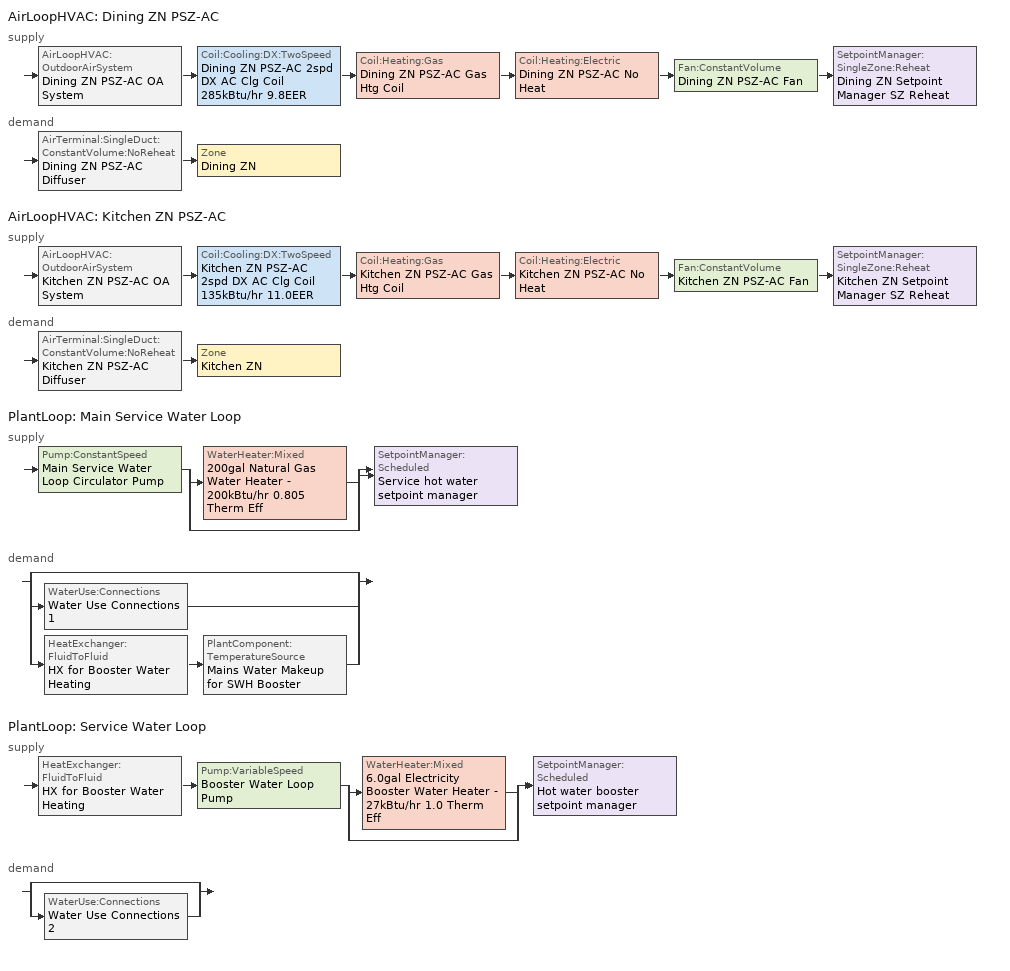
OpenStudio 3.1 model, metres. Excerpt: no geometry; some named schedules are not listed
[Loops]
AirLoopHVAC 'Dining ZN PSZ-AC'
 supply: AirLoopHVAC:OutdoorAirSystem 'Dining ZN PSZ-AC OA System' > Coil:Cooling:DX:TwoSpeed 'Dining ZN PSZ-AC 2spd DX AC Clg Coil 285kBtu/hr 9.8EER' > Coil:Heating:Gas 'Dining ZN PSZ-AC Gas Htg Coil' > Coil:Heating:Electric 'Dining ZN PSZ-AC No Heat' > Fan:ConstantVolume 'Dining ZN PSZ-AC Fan' > SetpointManager:SingleZone:Reheat 'Dining ZN Setpoint Manager SZ Reheat'
 demand: AirTerminal:SingleDuct:ConstantVolume:NoReheat 'Dining ZN PSZ-AC Diffuser' > Zone 'Dining ZN'
AirLoopHVAC 'Kitchen ZN PSZ-AC'
 supply: AirLoopHVAC:OutdoorAirSystem 'Kitchen ZN PSZ-AC OA System' > Coil:Cooling:DX:TwoSpeed 'Kitchen ZN PSZ-AC 2spd DX AC Clg Coil 135kBtu/hr 11.0EER' > Coil:Heating:Gas 'Kitchen ZN PSZ-AC Gas Htg Coil' > Coil:Heating:Electric 'Kitchen ZN PSZ-AC No Heat' > Fan:ConstantVolume 'Kitchen ZN PSZ-AC Fan' > SetpointManager:SingleZone:Reheat 'Kitchen ZN Setpoint Manager SZ Reheat'
 demand: AirTerminal:SingleDuct:ConstantVolume:NoReheat 'Kitchen ZN PSZ-AC Diffuser' > Zone 'Kitchen ZN'
PlantLoop 'Main Service Water Loop'
 supply: Pump:ConstantSpeed 'Main Service Water Loop Circulator Pump' > split
  | WaterHeater:Mixed '200gal Natural Gas Water Heater - 200kBtu/hr 0.805 Therm Eff'
  | bypass
  join > SetpointManager:Scheduled 'Service hot water setpoint manager'
 demand: split
  | bypass
  | WaterUse:Connections 'Water Use Connections 1'
  | HeatExchanger:FluidToFluid 'HX for Booster Water Heating' > PlantComponent:TemperatureSource 'Mains Water Makeup for SWH Booster'
PlantLoop 'Service Water Loop'
 supply: HeatExchanger:FluidToFluid 'HX for Booster Water Heating' > Pump:VariableSpeed 'Booster Water Loop Pump' > split
  | WaterHeater:Mixed '6.0gal Electricity Booster Water Heater - 27kBtu/hr 1.0 Therm Eff'
  | bypass
  join > SetpointManager:Scheduled 'Hot water booster setpoint manager'
 demand: split
  | bypass
  | WaterUse:Connections 'Water Use Connections 2'
[Sizing:Zone] Zone Cooling Design Supply Air Temperature Input Method=SupplyAirTemperature; Zone Cooling Design Supply Air Temperature {C}=12.7778; Zone Cooling Design Supply Air Temperature Difference {deltaC}=11.11; Zone Heating Design Supply Air Temperature Input Method=SupplyAirTemperature; Zone Heating Design Supply Air Temperature {C}=50; Zone Heating Design Supply Air Temperature Difference {deltaC}=11.11; Zone Cooling Design Supply Air Humidity Ratio {kg-H2O/kg-air}=0.0085; Zone Heating Design Supply Air Humidity Ratio {kg-H2O/kg-air}=0.008; Cooling Design Air Flow Method=DesignDayWithLimit; Heating Design Air Flow Method=DesignDay; Account for Dedicated Outdoor Air System=No; Dedicated Outdoor Air System Control Strategy=NeutralSupplyAir; Dedicated Outdoor Air Low Setpoint Temperature for Design {C}=autosize; Dedicated Outdoor Air High Setpoint Temperature for Design {C}=autosize
Name | Cooling Minimum Air Flow per Zone Floor Area {m3/s-m2}
Dining ZN | 0.00358118
Kitchen ZN | 0
[Zone equipment]
Dining ZN: Dining ZN PSZ-AC Diffuser, Dining ZN Exhaust Fan
Kitchen ZN: Kitchen ZN PSZ-AC Diffuser, Kitchen ZN Exhaust Fan
[AirLoopHVAC] Availability Schedule=RestaurantSitDown HVACOperationSchd; Design Supply Air Flow Rate {m3/s}=autosize; Design Return Air Flow Fraction of Supply Air Flow=1
Dining ZN PSZ-AC; Kitchen ZN PSZ-AC
[Sizing:System] Type of Load to Size On=Sensible; Design Outdoor Air Flow Rate {m3/s}=Autosize; Central Heating Maximum System Air Flow Ratio=1; Preheat Design Temperature {C}=7.22222; Preheat Design Humidity Ratio {kg-H2O/kg-Air}=0.008; Precool Design Temperature {C}=12.7778; Precool Design Humidity Ratio {kg-H2O/kg-Air}=0.008; Central Cooling Design Supply Air Temperature {C}=12.7778; Central Heating Design Supply Air Temperature {C}=50; Sizing Option=Coincident; 100% Outdoor Air in Cooling=No; 100% Outdoor Air in Heating=No; Central Cooling Design Supply Air Humidity Ratio {kg-H2O/kg-Air}=0.0085; Central Heating Design Supply Air Humidity Ratio {kg-H2O/kg-Air}=0.008; Cooling Design Air Flow Method=DesignDay; Cooling Design Air Flow Rate {m3/s}=0; Heating Design Air Flow Method=DesignDay; Heating Design Air Flow Rate {m3/s}=0; System Outdoor Air Method=ZoneSum; Zone Maximum Outdoor Air Fraction=1; Cooling Supply Air Flow Rate Per Floor Area {m3/s-m2}=0.00996765; Cooling Fraction of Autosized Cooling Supply Air Flow Rate=1; Cooling Supply Air Flow Rate Per Unit Cooling Capacity {m3/s-W}=3.94755e-05; Heating Supply Air Flow Rate Per Floor Area {m3/s-m2}=0.00996765; Heating Fraction of Autosized Heating Supply Air Flow Rate=1; Heating Fraction of Autosized Cooling Supply Air Flow Rate=1; Heating Supply Air Flow Rate Per Unit Heating Capacity {m3/s-W}=3.15882e-05; Cooling Design Capacity Method=CoolingDesignCapacity; Cooling Design Capacity {W}=autosize; Cooling Design Capacity Per Floor Area {W/m2}=234.7; Fraction of Autosized Cooling Design Capacity=1; Heating Design Capacity Method=HeatingDesignCapacity; Heating Design Capacity {W}=autosize; Heating Design Capacity Per Floor Area {W/m2}=157; Fraction of Autosized Heating Design Capacity=1; Central Cooling Capacity Control Method=OnOff
Dining ZN PSZ-AC; Kitchen ZN PSZ-AC
[SetpointManager:SingleZone:Reheat] Minimum Supply Air Temperature {C}=12.7778; Maximum Supply Air Temperature {C}=50
Name | Control Zone | Setpoint Node or NodeList
Dining ZN Setpoint Manager SZ Reheat | Dining ZN | Dining ZN PSZ-AC Supply Outlet Node
Kitchen ZN Setpoint Manager SZ Reheat | Kitchen ZN | Kitchen ZN PSZ-AC Supply Outlet Node
[Coil:Heating:Gas] Availability Schedule=Always On Discrete; Gas Burner Efficiency=0.8; Nominal Capacity {W}=AutoSize; Parasitic Electric Load {W}=0; Parasitic Gas Load {W}=0
Dining ZN PSZ-AC Gas Htg Coil; Kitchen ZN PSZ-AC Gas Htg Coil
[Coil:Heating:Electric] Availability Schedule=Always Off Discrete; Efficiency=1; Nominal Capacity {W}=0
Dining ZN PSZ-AC No Heat; Kitchen ZN PSZ-AC No Heat
[Coil:Cooling:DX:TwoSpeed] Availability Schedule=Always On Discrete; Rated High Speed Total Cooling Capacity {W}=Autosize; Rated High Speed Sensible Heat Ratio=Autosize; Rated High Speed Air Flow Rate {m3/s}=Autosize; Unit Internal Static Air Pressure {Pa}=773.3; Rated Low Speed Total Cooling Capacity {W}=Autosize; Rated Low Speed Sensible Heat Ratio=0.69; Condenser Type=AirCooled; Minimum Outdoor Dry-Bulb Temperature for Compressor Operation {C}=-25; High Speed Evaporative Condenser Effectiveness=0; High Speed Evaporative Condenser Air Flow Rate {m3/s}=Autosize; High Speed Evaporative Condenser Pump Rated Power Consumption {W}=Autosize; Low Speed Evaporative Condenser Effectiveness=0; Low Speed Evaporative Condenser Air Flow Rate {m3/s}=Autosize; Low Speed Evaporative Condenser Pump Rated Power Consumption {W}=Autosize; Basin Heater Capacity {W/K}=10; Basin Heater Setpoint Temperature {C}=2
Name | Rated High Speed COP {W/W} | Total Cooling Capacity Function of Temperature Curve | Total Cooling Capacity Function of Flow Fraction Curve | Energy Input Ratio Function of Temperature Curve | Energy Input Ratio Function of Flow Fraction Curve | Part Load Fraction Correlation Curve | Rated Low Speed COP {W/W} | Low Speed Total Cooling Capacity Function of Temperature Curve | Low Speed Energy Input Ratio Function of Temperature Curve
Dining ZN PSZ-AC 2spd DX AC Clg Coil 285kBtu/hr 9.8EER | 3.39929 | PSZ-AC_CoolCLennoxStandard10Ton_TGA120S2B_CapFT | AHU-1_CoolCStandard10Ton_CapFF | PSZ-AC_CoolCStandard10Ton_EIRFT | CoolCLennoxStandard10Ton_TGA120S2B_EIRFFF | PSZ-AC_CoolCLennoxStandard10Ton_TGA120S2B_PLR | 3.39929 | PSZ-AC_CoolCLennoxStandard10Ton_TGA120S2B_CapFT | PSZ-AC_CoolCStandard10Ton_EIRFT
Kitchen ZN PSZ-AC 2spd DX AC Clg Coil 135kBtu/hr 11.0EER | 3.79883 | PSZ-Fine Storage DX Coil Cap-FT | DX Coil Cap-FF | PSZ-AC DX Coil EIR-FT | Split DX Coil EIR-FF | HPACCOOLPLFFPLR | 3.79883 | PSZ-Fine Storage DX Coil Cap-FT | PSZ-AC DX Coil EIR-FT
[Fan:ConstantVolume] Availability Schedule=RestaurantSitDown HVACOperationSchd; Fan Total Efficiency=0.58175; Pressure Rise {Pa}=622.722; Maximum Flow Rate {m3/s}=AutoSize; Motor Efficiency=0.895; Motor In Airstream Fraction=1
Dining ZN PSZ-AC Fan; Kitchen ZN PSZ-AC Fan
[Controller:OutdoorAir] Minimum Outdoor Air Flow Rate {m3/s}=autosize; Maximum Outdoor Air Flow Rate {m3/s}=Autosize; Economizer Control Type=DifferentialEnthalpy; Economizer Control Action Type=ModulateFlow; Lockout Type=LockoutWithHeating; Minimum Limit Type=FixedMinimum; Minimum Outdoor Air Schedule=RestaurantSitDown MinOA_MotorizedDamper_Sched; High Humidity Control=No; Heat Recovery Bypass Control Type=BypassWhenOAFlowGreaterThanMinimum
Name | Controller Mechanical Ventilation
Dining ZN PSZ-AC OA System Controller | Controller Mechanical Ventilation 1
Kitchen ZN PSZ-AC OA System Controller | Controller Mechanical Ventilation 2
[Controller:MechanicalVentilation] Availability Schedule=Always On Discrete; System Outdoor Air Method=ZoneSum
Controller Mechanical Ventilation 1; Controller Mechanical Ventilation 2
[AirLoopHVAC:OutdoorAirSystem]
Name | Controller
Dining ZN PSZ-AC OA System | Dining ZN PSZ-AC OA System Controller
Kitchen ZN PSZ-AC OA System | Kitchen ZN PSZ-AC OA System Controller
[AirTerminal:SingleDuct:ConstantVolume:NoReheat] Availability Schedule=Always On Discrete; Maximum Air Flow Rate {m3/s}=AutoSize
Dining ZN PSZ-AC Diffuser; Kitchen ZN PSZ-AC Diffuser
[Fan:ZoneExhaust] Availability Schedule=RestaurantSitDown HVACOperationSchd; System Availability Manager Coupling Mode=Decoupled
Name | Fan Total Efficiency | Pressure Rise {Pa} | Maximum Flow Rate {m3/s}
Dining ZN Exhaust Fan | 1 | 0 | 1.331432
Kitchen ZN Exhaust Fan | 0.0660786 | 124.544 | 2.548516
[Refrigeration:System]
RefrSystem - Restaurant: Refrigeration Condenser=Refrigeration Condenser Air Cooled 1; Minimum Condensing Temperature {C}=21; Refrigeration System Working Fluid Type=R404a; Suction Temperature Control Type=ConstantSuctionTemperature; Suction Piping Zone=Kitchen ZN
[Refrigeration:Case]
Case Full Service Restaurant: Availability Schedule=Always On Discrete; Zone=Kitchen ZN; Rated Ambient Temperature {C}=23.8889; Rated Ambient Relative Humidity {percent}=55; Rated Total Cooling Capacity per Unit Length {W/m}=734; Rated Latent Heat Ratio=0.08; Rated Runtime Fraction=0.85; Case Length {m}=3.05; Case Operating Temperature {C}=2; Latent Case Credit Curve Type=CaseTemperatureMethod; Latent Case Credit Curve=Refrigeration Case Latent Credit Curve; Standard Case Fan Power per Unit Length {W/m}=66; Operating Case Fan Power per Unit Length {W/m}=66; Standard Case Lighting Power per Unit Length {W/m}=33; Installed Case Lighting Power per Unit Length {W/m}=33; Case Lighting Schedule=RestaurantSitDown BLDG_LIGHT_KITCHEN_SCH_2004_2007; Fraction of Lighting Energy to Case=1; Anti-Sweat Heater Control Type=None; Humidity at Zero Anti-Sweat Heater Energy {percent}=0; Case Height {m}=1.5; Fraction of Anti-Sweat Heater Energy to Case=0.2; Case Defrost Power per Unit Length {W/m}=0; Case Defrost Type=None; Case Defrost Schedule=Refrigeration Defrost Schedule; Case Defrost Drip-Down Schedule=Refrigeration Defrost Schedule 1; Defrost Energy Correction Curve Type=None; Under Case HVAC Return Air Fraction=0.05; Refrigerated Case Restocking Schedule=RestaurantSitDown Kitchen_Case:2_SELFCONTAINEDDISPLAYCASE_CaseStockingSched; Case Credit Fraction Schedule=Refrigeration Case Credit Schedule; Design Evaporator Temperature or Brine Inlet Temperature {C}=-5.56
[Refrigeration:WalkIn]
Walk-In Full Service Restaurant: Availability Schedule=Always On Discrete; Rated Coil Cooling Capacity {W}=1678.72; Operating Temperature {C}=-23; Rated Cooling Source Temperature {C}=-28.3333; Rated Total Heating Power {W}=0; Rated Cooling Coil Fan Power {W}=180.56; Rated Circulation Fan Power {W}=0; Rated Total Lighting Power {W}=80.52; Lighting Schedule=RestaurantSitDown BLDG_LIGHT_KITCHEN_SCH_2004_2007; Defrost Type=Electric; Defrost Control Type=TimeSchedule; Defrost Schedule=Refrigeration Defrost Schedule 2; Defrost Drip-Down Schedule=Refrigeration Defrost Schedule 3; Defrost Power {W}=2000.8; Temperature Termination Defrost Fraction to Ice=0.7; Restocking Schedule=RestaurantSitDown Kitchen_Case:1_WALKINFREEZER_WalkInStockingSched; Insulated Floor Surface Area {m2}=7.43224; Insulated Floor U-Value {W/m2-K}=0.207; WalkIn Zone Boundary 1=Refrigeration Walk In Zone Boundary 1
[Refrigeration:WalkIn:ZoneBoundary]
Refrigeration Walk In Zone Boundary 1: Zone=Kitchen ZN; Total Insulated Surface Area Facing Zone {m2}=43.4; Insulated Surface U-Value Facing Zone {W/m2-K}=0.235; Area of Stocking Doors Facing Zone {m2}=2; Height of Stocking Doors Facing Zone {m}=2; Stocking Door Opening Schedule Name Facing Zone=door_wi_sched; Stocking Door Opening Protection Type Facing Zone=StripCurtain
[Refrigeration:Condenser:AirCooled]
Refrigeration Condenser Air Cooled 1: Rated Effective Total Heat Rejection Rate Curve=Curve Linear 1; Rated Subcooling Temperature Difference {deltaC}=0; Condenser Fan Speed Control Type=Fixed; Rated Fan Power {W}=852.175; Minimum Fan Air Flow Ratio=0.1
[PlantLoop] Glycol Concentration=0; Plant Loop Volume {m3}=Autocalculate; Load Distribution Scheme=Optimal
Name | Maximum Loop Temperature {C} | Minimum Loop Temperature {C}
Main Service Water Loop | 60 | 10
Service Water Loop
[Sizing:Plant] Loop Type=Heating; Loop Design Temperature Difference {deltaC}=5; Sizing Option=NonCoincident; Zone Timesteps in Averaging Window=1; Coincident Sizing Factor Mode=None
Name | Design Loop Exit Temperature {C}
Main Service Water Loop | 60
Service Water Loop | 82.2222
[SetpointManager:Scheduled] Control Variable=Temperature
Name | Schedule | Setpoint Node or NodeList
Service hot water setpoint manager | Service Water Loop Temp - 140F | Main Service Water Loop Supply Outlet Node
Hot water booster setpoint manager | Service Water Booster Temp - 180.00000000000006F | Service Water Loop Supply Outlet Node
[Pump:ConstantSpeed]
Main Service Water Loop Circulator Pump: Rated Flow Rate {m3/s}=autosize; Rated Pump Head {Pa}=29891; Rated Power Consumption {W}=autosize; Motor Efficiency=0.855; Fraction of Motor Inefficiencies to Fluid Stream=0; Pump Control Type=Intermittent; Design Power Sizing Method=PowerPerFlowPerPressure; Design Electric Power per Unit Flow Rate {W/(m3/s)}=348701.1; Design Shaft Power per Unit Flow Rate per Unit Head {W-s/m3-Pa}=1.28205
[WaterHeater:Mixed] Deadband Temperature Difference {deltaC}=2; Heater Control Type=Cycle; Off Cycle Parasitic Heat Fraction to Tank=0; On Cycle Parasitic Heat Fraction to Tank=0; Ambient Temperature Indicator=ThermalZone; Ambient Temperature Thermal Zone=Kitchen ZN; Use Side Effectiveness=1; Source Side Effectiveness=1; Use Side Design Flow Rate {m3/s}=autosize; Source Side Design Flow Rate {m3/s}=autosize; Indirect Water Heating Recovery Time {hr}=1.5; Source Side Flow Control Mode=IndirectHeatPrimarySetpoint
Name | Tank Volume {m3} | Setpoint Temperature Schedule | Maximum Temperature Limit {C} | Heater Maximum Capacity {W} | Heater Fuel Type | Heater Thermal Efficiency | Off Cycle Parasitic Fuel Consumption Rate {W} | Off Cycle Parasitic Fuel Type | On Cycle Parasitic Fuel Consumption Rate {W} | On Cycle Parasitic Fuel Type | Off Cycle Loss Coefficient to Ambient Temperature {W/K} | On Cycle Loss Coefficient to Ambient Temperature {W/K}
200gal Natural Gas Water Heater - 200kBtu/hr 0.805 Therm Eff | 0.757082 | Service Water Loop Temp - 140F | 60 | 58614.2 | NaturalGas | 0.805128 | 993.32 | NaturalGas | 993.32 | NaturalGas | 9.66218 | 9.66218
6.0gal Electricity Booster Water Heater - 27kBtu/hr 1.0 Therm Eff | 0.0227125 | Service Water Booster Temp - 180.00000000000006F | 82.2222 | 7999.96 | Electricity | 1 | 0 | Electricity | 0 | Electricity | 1.05486 | 1.05486
[WaterUse:Connections]
Name | Water Use Equipment Name 1
Water Use Connections 1 | Kitchen Service Water Use 2.22gpm
Water Use Connections 2 | Booster Water Fixture - 1.33 gpm at 180F
[WaterUse:Equipment:Definition]
Name | Peak Flow Rate {m3/s} | Target Temperature Schedule | Sensible Fraction Schedule | Latent Fraction Schedule
Kitchen Service Water Use Def 2.22gpm | 0.000139808 | Mixed Water At Faucet Temp - 140F | Fraction Sensible - 0.2 | Fraction Latent - 0.05
Booster Water Fixture Def - 1.33 gpm | 8.391e-05 | Mixed Water At Faucet Temp - 180F
[WaterUse:Equipment] Flow Rate Fraction Schedule=RestaurantSitDown BLDG_SWH_SCH
Name | Water Use Equipment Definition
Kitchen Service Water Use 2.22gpm | Kitchen Service Water Use Def 2.22gpm
Booster Water Fixture - 1.33 gpm at 180F | Booster Water Fixture Def - 1.33 gpm
[Pump:VariableSpeed]
Booster Water Loop Pump: Rated Pump Head {Pa}=0; Rated Power Consumption {W}=0; Motor Efficiency=1; Minimum Flow Rate {m3/s}=0; Pump Control Type=Continuous; Skin Loss Radiative Fraction=0.5; Design Power Sizing Method=PowerPerFlowPerPressure; Design Electric Power per Unit Flow Rate {W/(m3/s)}=348701.1; Design Shaft Power per Unit Flow Rate per Unit Head {W-s/m3-Pa}=1.28205; Design Minimum Flow Rate Fraction=0
[HeatExchanger:FluidToFluid]
HX for Booster Water Heating: Loop Demand Side Design Flow Rate {m3/s}=autosize; Loop Supply Side Design Flow Rate {m3/s}=autosize; Heat Exchange Model Type=Ideal; Heat Exchanger U-Factor Times Area Value {W/K}=autosize; Control Type=UncontrolledOn; Minimum Temperature Difference to Activate Heat Exchanger {deltaC}=0.01; Heat Transfer Metering End Use Type=LoopToLoop; Component Override Cooling Control Temperature Mode=Loop; Sizing Factor=1; Operation Minimum Temperature Limit {C}=0; Operation Maximum Temperature Limit {C}=100
[PlantComponent:TemperatureSource]
Mains Water Makeup for SWH Booster: Design Volume Flow Rate {m3/s}=autosize; Temperature Specification Type=Scheduled; Source Temperature {C}=8; Source Temperature Schedule=Mains Water Temperature
[Schedule:Constant]
Name | Value
Always On Discrete | 1
Always Off Discrete | 0
Mains Water Temperature | 10
[Schedule:Ruleset]
Name | Default Day Schedule | Summer Design Day Schedule | Winter Design Day Schedule
RestaurantSitDown HVACOperationSchd | RestaurantSitDown HVACOperationSchd Default | RestaurantSitDown HVACOperationSchd Summer Design Day | RestaurantSitDown HVACOperationSchd Winter Design Day
RestaurantSitDown MinOA_MotorizedDamper_Sched | RestaurantSitDown MinOA_MotorizedDamper_Sched Default | RestaurantSitDown MinOA_MotorizedDamper_Sched Summer Design Day | RestaurantSitDown MinOA_MotorizedDamper_Sched Winter Design Day
RestaurantSitDown BLDG_LIGHT_KITCHEN_SCH_2004_2007 | RestaurantSitDown BLDG_LIGHT_KITCHEN_SCH_2004_2007 Default | RestaurantSitDown BLDG_LIGHT_KITCHEN_SCH_2004_2007 Summer Design Day | RestaurantSitDown BLDG_LIGHT_KITCHEN_SCH_2004_2007 Winter Design Day
RestaurantSitDown Kitchen_Case:2_SELFCONTAINEDDISPLAYCASE_CaseStockingSched | RestaurantSitDown Kitchen_Case:2_SELFCONTAINEDDISPLAYCASE_CaseStockingSched Default | RestaurantSitDown Kitchen_Case:2_SELFCONTAINEDDISPLAYCASE_CaseStockingSched Summer Design Day | RestaurantSitDown Kitchen_Case:2_SELFCONTAINEDDISPLAYCASE_CaseStockingSched Winter Design Day
Refrigeration Defrost Schedule | Refrigeration Defrost Schedule Default
Refrigeration Defrost Schedule 1 | Refrigeration Defrost Schedule Default 1
Refrigeration Case Credit Schedule | Refrigeration Case Credit Schedule Default
RestaurantSitDown Kitchen_Case:1_WALKINFREEZER_WalkInStockingSched | RestaurantSitDown Kitchen_Case:1_WALKINFREEZER_WalkInStockingSched Default | RestaurantSitDown Kitchen_Case:1_WALKINFREEZER_WalkInStockingSched Summer Design Day | RestaurantSitDown Kitchen_Case:1_WALKINFREEZER_WalkInStockingSched Winter Design Day
door_wi_sched | door_wi_sched Default
Refrigeration Defrost Schedule 2 | Refrigeration Defrost Schedule Default 2
Refrigeration Defrost Schedule 3 | Refrigeration Defrost Schedule Default 3
Service Water Loop Temp - 140F | Service Water Loop Temp - 140F Default
RestaurantSitDown BLDG_SWH_SCH | RestaurantSitDown BLDG_SWH_SCH Default | RestaurantSitDown BLDG_SWH_SCH Summer Design Day | RestaurantSitDown BLDG_SWH_SCH Winter Design Day
Service Water Booster Temp - 180.00000000000006F | Service Water Booster Temp - 180.00000000000006F Default
[Schedule:Day]
RestaurantSitDown HVACOperationSchd Default; RestaurantSitDown HVACOperationSchd Winter Design Day; RestaurantSitDown HVACOperationSchd Summer Design Day: 1, 0, 1, 5, 0, 0, 24, 0, 1
RestaurantSitDown MinOA_MotorizedDamper_Sched Default; RestaurantSitDown MinOA_MotorizedDamper_Sched Summer Design Day: 1, 0, 1, 6, 0, 0, 24, 0, 1
RestaurantSitDown MinOA_MotorizedDamper_Sched Winter Design Day; RestaurantSitDown BLDG_LIGHT_KITCHEN_SCH_2004_2007 Summer Design Day: 24, 0, 1
RestaurantSitDown BLDG_LIGHT_KITCHEN_SCH_2004_2007 Default: 1, 0, 0.2, 6, 0, 0.15, 8, 0, 0.3, 10, 0, 0.5, 16, 0, 0.7, 22, 0, 0.6, 23, 0, 0.5, 24, 0, 0.3
RestaurantSitDown BLDG_LIGHT_KITCHEN_SCH_2004_2007 Winter Design Day: 24, 0, 0
Refrigeration Defrost Schedule Default; Refrigeration Defrost Schedule Default 1: 0, 59, 0, 24, 0, 0
[Schedule:Rule] Date Specification Type=DateRange; Start Month=1; Start Day=1; End Month=12; End Day=31
Name | Schedule Ruleset | Rule Order | Day Schedule | Apply Sunday | Apply Monday | Apply Tuesday | Apply Wednesday | Apply Thursday | Apply Friday | Apply Saturday
Schedule Rule 15 | RestaurantSitDown HVACOperationSchd | 0 | RestaurantSitDown HVACOperationSchd Default|WntrDsn|SmrDsn|Sun|Wkdy Day | Yes | Yes | Yes | Yes | Yes | Yes
Schedule Rule 16 | RestaurantSitDown MinOA_MotorizedDamper_Sched | 0 | RestaurantSitDown MinOA_MotorizedDamper_Sched Default|SmrDsn|Sat|Wkdy Day |  | Yes | Yes | Yes | Yes | Yes | Yes
Schedule Rule 17 | RestaurantSitDown BLDG_LIGHT_KITCHEN_SCH_2004_2007 | 1 | RestaurantSitDown BLDG_LIGHT_KITCHEN_SCH_2004_2007 Sat Day |  |  |  |  |  |  | Yes
Schedule Rule 18 | RestaurantSitDown BLDG_LIGHT_KITCHEN_SCH_2004_2007 | 0 | RestaurantSitDown BLDG_LIGHT_KITCHEN_SCH_2004_2007 Wkdy Day |  | Yes | Yes | Yes | Yes | Yes
[Curve:Cubic]
Refrigeration Case Latent Credit Curve: Coefficient1 Constant=0.0265263; Coefficient2 x=0.00107803; Coefficient3 x**2=6.02558e-05; Coefficient4 x**3=1.23732e-06; Minimum Value of x=-35; Maximum Value of x=20
[Curve:Linear]
Curve Linear 1: Coefficient1 Constant=0; Coefficient2 x=636.438; Minimum Value of x=1.4; Maximum Value of x=33.3
[Curve:Biquadratic]
Name | Coefficient1 Constant | Coefficient2 x | Coefficient3 x**2 | Coefficient4 y | Coefficient5 y**2 | Coefficient6 x*y | Minimum Value of x | Maximum Value of x | Minimum Value of y | Maximum Value of y
PSZ-AC_CoolCLennoxStandard10Ton_TGA120S2B_CapFT | 0.42415 | 0.04426 | -0.00042 | 0.00333 | -8e-05 | -0.00021 | 17 | 22 | 29 | 46
PSZ-AC_CoolCStandard10Ton_EIRFT | 1.23649 | -0.02431 | 0.00057 | -0.01434 | 0.00063 | -0.00038 | 17 | 22 | 29 | 46
PSZ-Fine Storage DX Coil Cap-FT | 0.942588 | 0.00954335 | 0.00068377 | -0.0110427 | 5.249e-06 | -9.72e-06 | 12.77778 | 23.88889 | 23.88889 | 46.11111
PSZ-AC DX Coil EIR-FT | 0.342414 | 0.034885 | -0.0006237 | 0.00497722 | 0.000437951 | -0.000728028 | 12.77778 | 23.88889 | 23.88889 | 46.11111
[Curve:Quadratic]
Name | Coefficient1 Constant | Coefficient2 x | Coefficient3 x**2 | Minimum Value of x | Maximum Value of x
AHU-1_CoolCStandard10Ton_CapFF | 0.77136 | 0.34053 | -0.11088 | 0.75918 | 1.13877
CoolCLennoxStandard10Ton_TGA120S2B_EIRFFF | 1.2055 | -0.32953 | 0.12308 | 0.75918 | 1.13877
PSZ-AC_CoolCLennoxStandard10Ton_TGA120S2B_PLR | 0.771 | 0.229 | 0 | 0 | 1
DX Coil Cap-FF | 0.8 | 0.2 | 0 | 0.5 | 1.5
Split DX Coil EIR-FF | 1.1552 | -0.1808 | 0.0256 | 0.5 | 1.5
HPACCOOLPLFFPLR | 0.85 | 0.15 | 0 | 0 | 1
